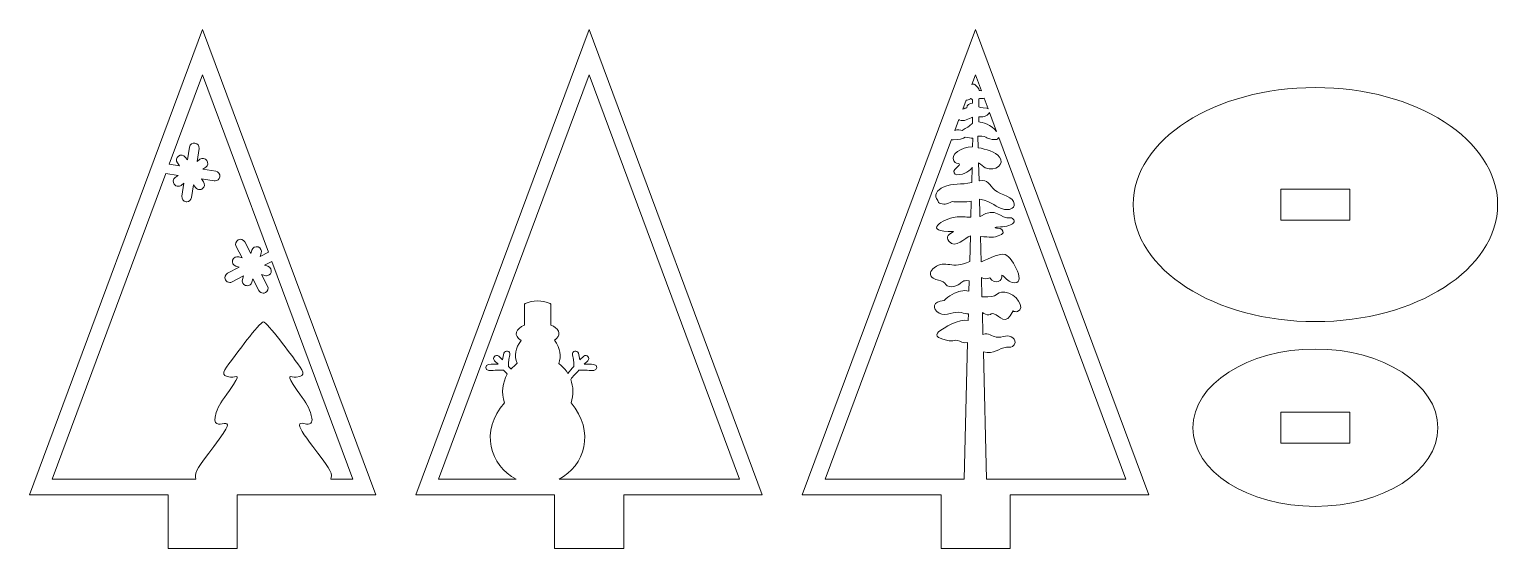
# Model space of a CAD drawing. Header units: inches. Extents: x 878 to 1303, y -152 to -2.
import ezdxf

# ---------------------------------------------------------------- set-up
doc = ezdxf.new("R2010")
doc.units = ezdxf.units.IN
doc.header["$MEASUREMENT"] = 0
doc.layers.add('_U+0421_U+043B_U+043E_U+0439 1', color=7, linetype='Continuous')

msp = doc.modelspace()

# ---------------------------------------------------------------- linework, layer by layer
at = {"layer": '_U+0421_U+043B_U+043E_U+0439 1', "color": 1, "lineweight": 5, "true_color": 0xff1200}
for points in [[(927.82, -2.16), (877.71, -136.88), (917.87, -136.88), (917.87, -152.4), (937.88, -152.4), (937.88, -136.88), (977.94, -136.88), (927.82, -2.16)], [(1039.65, -2.16), (989.54, -136.88), (1029.71, -136.88), (1029.71, -152.4), (1049.71, -152.4), (1049.71, -136.88), (1089.77, -136.88), (1039.65, -2.16)], [(1151.48, -2.16), (1101.37, -136.88), (1141.54, -136.88), (1141.54, -152.4), (1161.54, -152.4), (1161.54, -136.88), (1201.6, -136.88), (1151.48, -2.16)], [(1259.83, -48.36), (1239.83, -48.36), (1239.83, -57.36), (1259.83, -57.36), (1259.83, -48.36)], [(1259.83, -112.92), (1239.83, -112.92), (1239.83, -121.92), (1259.83, -121.92), (1259.83, -112.92)]]:
    msp.add_lwpolyline(points, dxfattribs=at)
for points, knots in [([(884.31, -132.29), (884.31, -132.29), (917.2, -43.87), (917.2, -43.87), (917.2, -43.87), (920.75, -44.41), (920.75, -44.41), (920.75, -44.41), (919.92, -45.02), (919.92, -45.02), (919.29, -45.48), (919.16, -46.37), (919.62, -46.99), (919.9, -47.37), (920.32, -47.57), (920.76, -47.57), (921.05, -47.57), (921.34, -47.48), (921.59, -47.3), (921.59, -47.3), (922.42, -46.69), (922.42, -46.69), (922.42, -46.69), (921.86, -50.41), (921.86, -50.41), (921.74, -51.18), (922.27, -51.9), (923.04, -52.02), (923.11, -52.03), (923.18, -52.03), (923.25, -52.03), (923.94, -52.03), (924.54, -51.53), (924.65, -50.83), (924.65, -50.83), (925.21, -47.11), (925.21, -47.11), (925.21, -47.11), (925.82, -47.94), (925.82, -47.94), (926.1, -48.32), (926.53, -48.52), (926.96, -48.52), (927.25, -48.52), (927.55, -48.43), (927.8, -48.24), (928.42, -47.78), (928.56, -46.9), (928.1, -46.27), (928.1, -46.27), (927.49, -45.44), (927.49, -45.44), (927.49, -45.44), (931.21, -46.01), (931.21, -46.01), (931.28, -46.02), (931.36, -46.02), (931.43, -46.02), (932.11, -46.02), (932.71, -45.52), (932.82, -44.83), (932.94, -44.06), (932.41, -43.34), (931.64, -43.22), (931.64, -43.22), (927.91, -42.65), (927.91, -42.65), (927.91, -42.65), (928.75, -42.04), (928.75, -42.04), (929.37, -41.58), (929.51, -40.69), (929.05, -40.07), (928.59, -39.44), (927.7, -39.3), (927.07, -39.76), (927.07, -39.76), (926.24, -40.38), (926.24, -40.38), (926.24, -40.38), (926.81, -36.65), (926.81, -36.65), (926.93, -35.88), (926.4, -35.16), (925.63, -35.04), (924.86, -34.93), (924.14, -35.46), (924.02, -36.23), (924.02, -36.23), (923.45, -39.95), (923.45, -39.95), (923.45, -39.95), (922.84, -39.12), (922.84, -39.12), (922.38, -38.49), (921.5, -38.36), (920.87, -38.82), (920.24, -39.28), (920.11, -40.16), (920.57, -40.79), (920.57, -40.79), (921.18, -41.62), (921.18, -41.62), (921.18, -41.62), (918.21, -41.17), (918.21, -41.17), (918.21, -41.17), (927.82, -15.31), (927.82, -15.31), (927.82, -15.31), (946.91, -66.63), (946.91, -66.63), (946.91, -66.63), (944.47, -67.88), (944.47, -67.88), (944.47, -67.88), (944.79, -66.9), (944.79, -66.9), (945.03, -66.16), (944.62, -65.36), (943.87, -65.12), (943.13, -64.89), (942.34, -65.3), (942.1, -66.04), (942.1, -66.04), (941.79, -67.02), (941.79, -67.02), (941.79, -67.02), (940.06, -63.67), (940.06, -63.67), (939.71, -62.98), (938.85, -62.7), (938.16, -63.06), (937.47, -63.42), (937.2, -64.27), (937.55, -64.96), (937.55, -64.96), (939.28, -68.31), (939.28, -68.31), (939.28, -68.31), (938.29, -68), (938.29, -68), (937.55, -67.76), (936.76, -68.17), (936.52, -68.91), (936.28, -69.65), (936.69, -70.45), (937.43, -70.68), (937.43, -70.68), (938.41, -71), (938.41, -71), (938.41, -71), (935.07, -72.72), (935.07, -72.72), (934.37, -73.08), (934.1, -73.93), (934.46, -74.62), (934.71, -75.11), (935.2, -75.39), (935.71, -75.39), (935.93, -75.39), (936.15, -75.34), (936.36, -75.23), (936.36, -75.23), (939.71, -73.51), (939.71, -73.51), (939.71, -73.51), (939.39, -74.49), (939.39, -74.49), (939.15, -75.23), (939.56, -76.03), (940.3, -76.26), (940.45, -76.31), (940.59, -76.33), (940.74, -76.33), (941.33, -76.33), (941.89, -75.95), (942.08, -75.35), (942.08, -75.35), (942.39, -74.37), (942.39, -74.37), (942.39, -74.37), (944.12, -77.72), (944.12, -77.72), (944.37, -78.2), (944.86, -78.48), (945.37, -78.48), (945.59, -78.48), (945.81, -78.43), (946.02, -78.33), (946.71, -77.97), (946.98, -77.12), (946.63, -76.43), (946.63, -76.43), (944.9, -73.08), (944.9, -73.08), (944.9, -73.08), (945.89, -73.39), (945.89, -73.39), (946.03, -73.44), (946.17, -73.46), (946.32, -73.46), (946.91, -73.46), (947.47, -73.08), (947.66, -72.48), (947.9, -71.74), (947.49, -70.94), (946.75, -70.7), (946.75, -70.7), (945.76, -70.39), (945.76, -70.39), (945.76, -70.39), (947.9, -69.29), (947.9, -69.29), (947.9, -69.29), (971.34, -132.29), (971.34, -132.29), (971.34, -132.29), (964.93, -132.29), (964.93, -132.29), (964.96, -132.18), (964.99, -132.08), (965.02, -131.96), (965.47, -130.14), (964.1, -128.66), (959.73, -122.83), (957.15, -119.41), (955.43, -116.99), (956.01, -116.3), (956.52, -115.7), (958.34, -116.89), (959.17, -116.07), (959.81, -115.44), (959.37, -114.03), (959.05, -113.03), (958.4, -110.99), (957.44, -109.75), (955.22, -106.61), (951.42, -101.22), (953.33, -102.88), (954.88, -102.78), (958.29, -102.58), (956.82, -100.79), (954.66, -97.94), (953.95, -97), (946.47, -86.78), (945.42, -86.78), (944.37, -86.78), (936.9, -97), (936.19, -97.94), (934.03, -100.79), (932.56, -102.58), (935.96, -102.78), (937.52, -102.88), (939.43, -101.22), (935.62, -106.61), (933.4, -109.75), (932.45, -110.99), (931.79, -113.03), (929.18, -121.18), (940.71, -110.06), (931.12, -122.83), (926.74, -128.66), (925.37, -130.14), (925.82, -131.96), (925.85, -132.08), (925.89, -132.18), (925.92, -132.29), (925.92, -132.29), (884.31, -132.29), (884.31, -132.29)], [0, 0, 0, 0, 1, 1, 1, 2, 2, 2, 3, 3, 3, 4, 4, 4, 5, 5, 5, 6, 6, 6, 7, 7, 7, 8, 8, 8, 9, 9, 9, 10, 10, 10, 11, 11, 11, 12, 12, 12, 13, 13, 13, 14, 14, 14, 15, 15, 15, 16, 16, 16, 17, 17, 17, 18, 18, 18, 19, 19, 19, 20, 20, 20, 21, 21, 21, 22, 22, 22, 23, 23, 23, 24, 24, 24, 25, 25, 25, 26, 26, 26, 27, 27, 27, 28, 28, 28, 29, 29, 29, 30, 30, 30, 31, 31, 31, 32, 32, 32, 33, 33, 33, 34, 34, 34, 35, 35, 35, 36, 36, 36, 37, 37, 37, 38, 38, 38, 39, 39, 39, 40, 40, 40, 41, 41, 41, 42, 42, 42, 43, 43, 43, 44, 44, 44, 45, 45, 45, 46, 46, 46, 47, 47, 47, 48, 48, 48, 49, 49, 49, 50, 50, 50, 51, 51, 51, 52, 52, 52, 53, 53, 53, 54, 54, 54, 55, 55, 55, 56, 56, 56, 57, 57, 57, 58, 58, 58, 59, 59, 59, 60, 60, 60, 61, 61, 61, 62, 62, 62, 63, 63, 63, 64, 64, 64, 65, 65, 65, 66, 66, 66, 67, 67, 67, 68, 68, 68, 69, 69, 69, 70, 70, 70, 71, 71, 71, 72, 72, 72, 73, 73, 73, 74, 74, 74, 75, 75, 75, 76, 76, 76, 77, 77, 77, 78, 78, 78, 79, 79, 79, 80, 80, 80, 81, 81, 81, 82, 82, 82, 83, 83, 83, 84, 84, 84, 85, 85, 85, 86, 86, 86, 87, 87, 87, 88, 88, 88, 89, 89, 89, 90, 90, 90, 90]), ([(1030.98, -132.29), (1038.29, -128.55), (1041.62, -118.47), (1034.44, -110.23), (1035.21, -107.93), (1035.15, -105.55), (1034.35, -103.43), (1035.1, -102.53), (1035.88, -101.66), (1036.69, -100.81), (1039.32, -100.77), (1040.66, -100.85), (1041.02, -100.85), (1042.16, -100.85), (1042.19, -99.12), (1041.05, -99.08), (1040.11, -99.05), (1039.17, -99.04), (1038.23, -99.04), (1038.23, -99.04), (1039.31, -98.04), (1039.31, -98.04), (1040.17, -97.25), (1038.97, -95.95), (1038.11, -96.74), (1038.11, -96.74), (1036.98, -97.79), (1036.98, -97.79), (1036.9, -97.14), (1036.78, -96.5), (1036.61, -95.88), (1036.3, -94.75), (1034.6, -95.22), (1034.91, -96.34), (1035.48, -98.45), (1035.24, -99.39), (1035.26, -99.75), (1034.66, -100.38), (1034.08, -101.03), (1033.51, -101.7), (1032.99, -100.86), (1032.34, -100.08), (1031.56, -99.4), (1031.56, -99.4), (1030.88, -98.79), (1030.88, -98.79), (1031.68, -96.77), (1031.45, -94.54), (1029.62, -92.09), (1029.86, -91.94), (1030.07, -91.77), (1030.25, -91.59), (1031.76, -90.14), (1030.74, -88.58), (1028.62, -87.73), (1028.62, -81.52), (1028.74, -81.66), (1028.44, -81.51), (1025.98, -80.42), (1023.48, -80.48), (1021.14, -81.51), (1020.84, -81.66), (1020.96, -81.35), (1020.96, -87.73), (1018.43, -88.77), (1017.66, -90.75), (1020.03, -92.16), (1018.31, -94.43), (1018, -96.6), (1018.83, -98.76), (1018.83, -98.76), (1018.14, -99.4), (1018.14, -99.4), (1017.75, -99.74), (1017.39, -100.1), (1017.06, -100.49), (1016.84, -100.24), (1016.61, -99.99), (1016.38, -99.75), (1016.4, -99.39), (1016.16, -98.45), (1016.73, -96.34), (1017.04, -95.22), (1015.34, -94.75), (1015.03, -95.88), (1014.86, -96.5), (1014.74, -97.14), (1014.66, -97.79), (1014.66, -97.79), (1013.52, -96.74), (1013.52, -96.74), (1012.67, -95.95), (1011.47, -97.25), (1012.33, -98.04), (1012.33, -98.04), (1013.41, -99.04), (1013.41, -99.04), (1012.47, -99.04), (1011.53, -99.05), (1010.59, -99.08), (1009.45, -99.12), (1009.48, -100.85), (1010.62, -100.85), (1010.98, -100.85), (1012.32, -100.77), (1014.95, -100.81), (1015.31, -101.19), (1015.66, -101.57), (1016.01, -101.96), (1014.6, -104.35), (1014.22, -107.28), (1015.22, -110.24), (1007.88, -118.2), (1011.13, -128.5), (1018.54, -132.29), (1018.54, -132.29), (996.14, -132.29), (996.14, -132.29), (996.14, -132.29), (1039.65, -15.31), (1039.65, -15.31), (1039.65, -15.31), (1083.17, -132.29), (1083.17, -132.29), (1083.17, -132.29), (1030.98, -132.29), (1030.98, -132.29)], [0, 0, 0, 0, 1, 1, 1, 2, 2, 2, 3, 3, 3, 4, 4, 4, 5, 5, 5, 6, 6, 6, 7, 7, 7, 8, 8, 8, 9, 9, 9, 10, 10, 10, 11, 11, 11, 12, 12, 12, 13, 13, 13, 14, 14, 14, 15, 15, 15, 16, 16, 16, 17, 17, 17, 18, 18, 18, 19, 19, 19, 20, 20, 20, 21, 21, 21, 22, 22, 22, 23, 23, 23, 24, 24, 24, 25, 25, 25, 26, 26, 26, 27, 27, 27, 28, 28, 28, 29, 29, 29, 30, 30, 30, 31, 31, 31, 32, 32, 32, 33, 33, 33, 34, 34, 34, 35, 35, 35, 36, 36, 36, 37, 37, 37, 38, 38, 38, 39, 39, 39, 40, 40, 40, 41, 41, 41, 42, 42, 42, 42]), ([(1151.27, -18.14), (1150.98, -17.95), (1150.69, -17.96), (1150.45, -18.08), (1150.45, -18.08), (1151.48, -15.31), (1151.48, -15.31), (1151.48, -15.31), (1153.2, -19.94), (1153.2, -19.94), (1153, -19.87), (1152.77, -19.84), (1152.54, -19.84), (1152.56, -19.22), (1151.78, -18.49), (1151.27, -18.14)], [0, 0, 0, 0, 1, 1, 1, 2, 2, 2, 3, 3, 3, 4, 4, 4, 5, 5, 5, 5]), ([(1302.57, -52.86), (1302.57, -71.56), (1278.96, -86.72), (1249.83, -86.72), (1220.71, -86.72), (1197.09, -71.56), (1197.09, -52.86), (1197.09, -34.15), (1220.71, -18.99), (1249.83, -18.99), (1278.96, -18.99), (1302.57, -34.15), (1302.57, -52.86)], [0, 0, 0, 0, 1, 1, 1, 2, 2, 2, 3, 3, 3, 4, 4, 4, 4]), ([(1148.75, -22.65), (1149.08, -22.69), (1149.6, -22.56), (1150, -22.25), (1150.2, -22.09), (1150.42, -22.38), (1150.64, -22.55), (1150.64, -22.55), (1150.64, -23.5), (1150.64, -23.5), (1149.87, -23.6), (1148.78, -24.01), (1148.97, -24.85), (1148.55, -24.91), (1148.14, -25.06), (1147.79, -25.26), (1147.79, -25.26), (1148.75, -22.65), (1148.75, -22.65)], [0, 0, 0, 0, 1, 1, 1, 2, 2, 2, 3, 3, 3, 4, 4, 4, 5, 5, 5, 6, 6, 6, 6]), ([(1153.99, -22.04), (1153.99, -22.04), (1155.13, -25.12), (1155.13, -25.12), (1155.01, -25.06), (1154.88, -25.01), (1154.72, -24.99), (1153.21, -24.81), (1152.62, -24.72), (1152.41, -24.62), (1152.41, -24.62), (1152.41, -22.23), (1152.41, -22.23), (1152.78, -22.17), (1153.16, -22.14), (1153.55, -22.15), (1153.71, -22.16), (1153.86, -22.12), (1153.99, -22.04)], [0, 0, 0, 0, 1, 1, 1, 2, 2, 2, 3, 3, 3, 4, 4, 4, 5, 5, 5, 6, 6, 6, 6]), ([(1146.66, -28.27), (1146.75, -28.34), (1146.85, -28.39), (1146.97, -28.44), (1148, -28.85), (1149.55, -28.11), (1150.64, -27.56), (1150.64, -27.56), (1150.64, -29.33), (1150.64, -29.33), (1150.43, -29.53), (1150.36, -29.75), (1147.63, -31.42), (1147.16, -31.44), (1146.27, -30.92), (1145.5, -31.41), (1145.5, -31.41), (1146.66, -28.27), (1146.66, -28.27)], [0, 0, 0, 0, 1, 1, 1, 2, 2, 2, 3, 3, 3, 4, 4, 4, 5, 5, 5, 6, 6, 6, 6]), ([(1155.53, -26.19), (1155.53, -26.19), (1157.58, -31.7), (1157.58, -31.7), (1156.13, -29.77), (1153.43, -29.05), (1152.41, -28.88), (1152.41, -28.88), (1152.41, -27.43), (1152.41, -27.43), (1154.15, -27.69), (1155.25, -26.93), (1155.53, -26.19)], [0, 0, 0, 0, 1, 1, 1, 2, 2, 2, 3, 3, 3, 4, 4, 4, 4]), ([(1150.66, -36.18), (1147.23, -36.18), (1144.11, -38.41), (1145.22, -40.22), (1146.1, -41.65), (1148.27, -40.23), (1145.47, -42.71), (1144.88, -43.24), (1145.34, -44.27), (1146.11, -44.26), (1148.46, -44.22), (1150.04, -42.96), (1150.51, -42.03), (1150.51, -42.03), (1150.4, -46.44), (1150.4, -46.44), (1147.23, -47.27), (1145.16, -46.45), (1142.14, -47.82), (1140.41, -48.6), (1139.2, -50.26), (1140.6, -51.67), (1140.6, -52.1), (1140.93, -52.49), (1141.27, -52.55), (1143.11, -52.84), (1143.03, -52.73), (1144.69, -52.01), (1146.04, -51.99), (1148.86, -52.22), (1150.26, -51.88), (1150.26, -51.88), (1150.14, -56.51), (1150.14, -56.51), (1148.65, -56.47), (1147.19, -56.27), (1145.65, -56.47), (1142.23, -56.92), (1135.66, -60.85), (1145.15, -60.65), (1143.94, -61.37), (1142.7, -62.14), (1143.77, -63.45), (1145.73, -65.86), (1148.43, -62.4), (1150.01, -61.9), (1150.01, -61.9), (1149.82, -69.33), (1149.82, -69.33), (1144.73, -71.9), (1142.91, -68.53), (1139.56, -71.11), (1138.36, -72.03), (1137.84, -73.26), (1139.28, -74.19), (1140.18, -74.76), (1141.32, -74.69), (1142.15, -75.21), (1142.97, -75.74), (1142.78, -76.37), (1143.97, -76.6), (1144.86, -76.78), (1145.65, -76.49), (1146.43, -76.05), (1147.91, -75.21), (1147.59, -74.71), (1149.68, -74.88), (1149.68, -74.88), (1149.6, -77.86), (1149.6, -77.86), (1148.82, -77.7), (1147.99, -77.69), (1147.17, -77.89), (1145.84, -78.2), (1143.6, -79.26), (1142.43, -80.62), (1139.03, -80.72), (1138.91, -83.15), (1140.94, -84.23), (1143.21, -85.43), (1145.18, -83.52), (1147.44, -84.11), (1148.12, -84.28), (1148.79, -84.48), (1149.43, -84.51), (1149.43, -84.51), (1149.39, -86.36), (1149.39, -86.36), (1146.7, -85.75), (1142.36, -88.52), (1140.76, -89.72), (1140.28, -90.07), (1140.06, -90.98), (1140.76, -91.28), (1144.75, -93.05), (1144.79, -91.91), (1146.29, -92.17), (1147.19, -92.32), (1147.77, -93.09), (1149.22, -92.72), (1149.22, -92.72), (1148.22, -132.29), (1148.22, -132.29), (1148.22, -132.29), (1107.97, -132.29), (1107.97, -132.29), (1107.97, -132.29), (1144.54, -33.98), (1144.54, -33.98), (1144.68, -34.08), (1144.86, -34.14), (1145.05, -34.14), (1146.64, -34.14), (1147.97, -33.73), (1148.54, -33.38), (1149.37, -33.48), (1150.2, -33.67), (1150.72, -33.6), (1150.72, -33.6), (1150.66, -36.18), (1150.66, -36.18)], [0, 0, 0, 0, 1, 1, 1, 2, 2, 2, 3, 3, 3, 4, 4, 4, 5, 5, 5, 6, 6, 6, 7, 7, 7, 8, 8, 8, 9, 9, 9, 10, 10, 10, 11, 11, 11, 12, 12, 12, 13, 13, 13, 14, 14, 14, 15, 15, 15, 16, 16, 16, 17, 17, 17, 18, 18, 18, 19, 19, 19, 20, 20, 20, 21, 21, 21, 22, 22, 22, 23, 23, 23, 24, 24, 24, 25, 25, 25, 26, 26, 26, 27, 27, 27, 28, 28, 28, 29, 29, 29, 30, 30, 30, 31, 31, 31, 32, 32, 32, 33, 33, 33, 34, 34, 34, 35, 35, 35, 36, 36, 36, 37, 37, 37, 38, 38, 38, 39, 39, 39, 40, 40, 40, 40]), ([(1154.7, -132.29), (1154.7, -132.29), (1153.77, -95.5), (1153.77, -95.5), (1156.96, -96.37), (1158.33, -94.22), (1160.44, -94.15), (1161.31, -94.12), (1162.13, -94.25), (1162.66, -93.4), (1163.74, -91.67), (1161.5, -90.65), (1160.12, -90.92), (1159.2, -91.09), (1158.42, -91.36), (1157.47, -91.19), (1156.15, -90.96), (1155.39, -89.9), (1153.63, -90.42), (1153.63, -90.42), (1153.47, -84.11), (1153.47, -84.11), (1154.1, -84.36), (1154.62, -84.94), (1155.33, -84.8), (1156.23, -84.63), (1155.79, -84.12), (1156.81, -84.43), (1158.53, -84.95), (1160.17, -88.39), (1162.34, -83.63), (1162.69, -83.84), (1163.11, -83.92), (1163.62, -83.77), (1166.09, -83.01), (1163.31, -78.36), (1159.95, -78.19), (1156.87, -78.02), (1158.63, -79.9), (1153.35, -79.5), (1153.35, -79.5), (1153.21, -73.99), (1153.21, -73.99), (1153.23, -73.97), (1153.25, -73.95), (1153.26, -73.93), (1154.03, -74.37), (1154.85, -74.52), (1155.59, -74.04), (1157.16, -76.21), (1159.52, -75.01), (1159.07, -73.23), (1160.14, -73.86), (1160.81, -75.05), (1162.1, -75.38), (1166.67, -76.58), (1162.29, -68.16), (1160.11, -67.31), (1158.34, -66.62), (1153.24, -69.56), (1153.1, -69.44), (1153.1, -69.44), (1152.91, -62.11), (1152.91, -62.11), (1155.95, -62.17), (1156.19, -62.83), (1159.04, -61.5), (1159.94, -61.08), (1159.37, -59.9), (1158.58, -59.81), (1155.18, -59.44), (1158.61, -59.38), (1159.91, -59.21), (1160.79, -59.09), (1161.44, -58.86), (1162.21, -58.39), (1163.14, -57.82), (1162.49, -56.58), (1161.51, -56.73), (1158.67, -57.16), (1157.46, -53.17), (1152.85, -56.33), (1152.82, -56.33), (1152.8, -56.33), (1152.77, -56.34), (1152.77, -56.34), (1152.69, -53.41), (1152.64, -51.26), (1156.55, -51.98), (1157.32, -53.86), (1159.85, -54.23), (1161.1, -54.42), (1162.72, -54.28), (1162.69, -52.61), (1162.66, -50.57), (1158.89, -50.21), (1157.11, -48.66), (1155.39, -47.16), (1155.14, -45.48), (1152.65, -45.97), (1152.6, -45.94), (1152.56, -45.92), (1152.5, -45.9), (1152.5, -45.9), (1152.37, -40.82), (1152.37, -40.82), (1153.08, -41.22), (1153.78, -42), (1154.31, -42.21), (1157.44, -43.48), (1160, -41), (1158.45, -39.1), (1157.26, -37.65), (1154.49, -36.78), (1152.27, -36.39), (1152.27, -36.39), (1152.18, -33.06), (1152.18, -33.06), (1155.71, -33.06), (1153.9, -33.94), (1157.36, -34.05), (1157.74, -34.07), (1158.09, -33.79), (1158.23, -33.44), (1158.23, -33.44), (1195, -132.29), (1195, -132.29), (1195, -132.29), (1154.7, -132.29), (1154.7, -132.29)], [0, 0, 0, 0, 1, 1, 1, 2, 2, 2, 3, 3, 3, 4, 4, 4, 5, 5, 5, 6, 6, 6, 7, 7, 7, 8, 8, 8, 9, 9, 9, 10, 10, 10, 11, 11, 11, 12, 12, 12, 13, 13, 13, 14, 14, 14, 15, 15, 15, 16, 16, 16, 17, 17, 17, 18, 18, 18, 19, 19, 19, 20, 20, 20, 21, 21, 21, 22, 22, 22, 23, 23, 23, 24, 24, 24, 25, 25, 25, 26, 26, 26, 27, 27, 27, 28, 28, 28, 29, 29, 29, 30, 30, 30, 31, 31, 31, 32, 32, 32, 33, 33, 33, 34, 34, 34, 35, 35, 35, 36, 36, 36, 37, 37, 37, 38, 38, 38, 39, 39, 39, 40, 40, 40, 41, 41, 41, 42, 42, 42, 43, 43, 43, 43]), ([(1285.29, -117.42), (1285.29, -129.99), (1269.41, -140.18), (1249.83, -140.18), (1230.25, -140.18), (1214.38, -129.99), (1214.38, -117.42), (1214.38, -104.84), (1230.25, -94.65), (1249.83, -94.65), (1269.41, -94.65), (1285.29, -104.84), (1285.29, -117.42)], [0, 0, 0, 0, 1, 1, 1, 2, 2, 2, 3, 3, 3, 4, 4, 4, 4])]:
    msp.add_open_spline(points, degree=3, knots=knots, dxfattribs=at)

doc.saveas('drawing.dxf')
